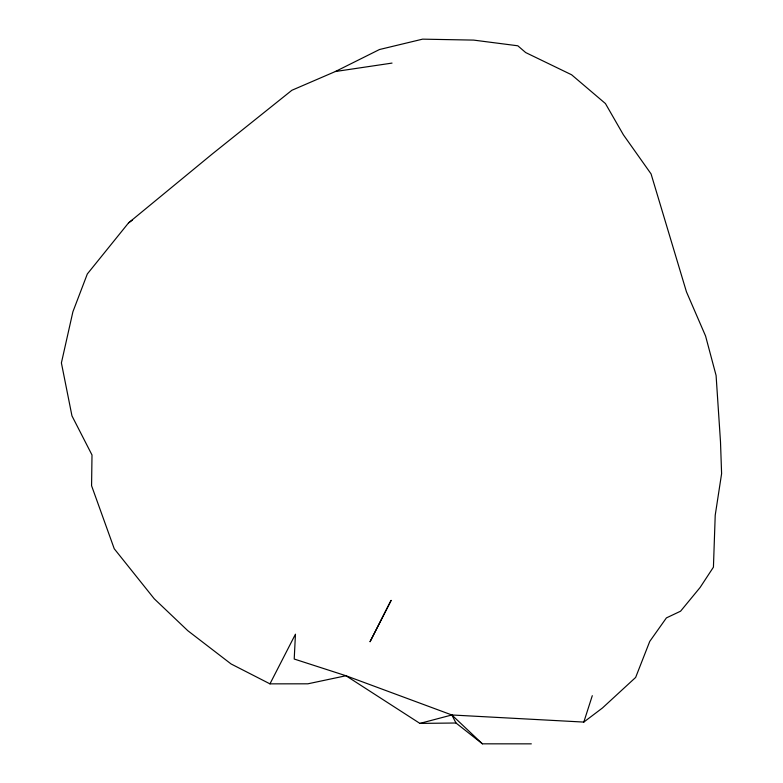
<?xml version="1.0" encoding="UTF-8"?>
<svg xmlns="http://www.w3.org/2000/svg" width="783" height="783" viewBox="0 0 783 783"><rect width="100%" height="100%" fill="white"/><g stroke="black" fill="none" stroke-linecap="round" stroke-linejoin="round"><path stroke-width="1.17" d="M583.805 722.083L602.46 707.979L635.639 677.442L649.753 641.404L666.402 617.904L680.584 611.19L700.11 587.475L713.43 567.166L715.222 515.214L721.603 473.686L720.497 441.906L716.093 375.488L705.571 336.015L686.456 291.844L651.065 173.904L623.385 134.793L605.425 103.542L571.619 74.786L525.677 52.559L517.817 45.786L473.617 40.099L422.605 39.15L379.471 49.525L335.378 71.517L291.883 90.27L212.095 154.124L128.549 222.891L87.324 273.962L72.897 311.781L61.397 362.921L71.958 415.861L92.002 454.992L91.572 485.724L114.24 548.746L154.241 598.78L187.812 630.707L231.073 663.955L269.959 683.853L295.455 634.191L294.212 659.032L345.969 675.749L451.85 714.977L583.805 722.083L592.291 695.676M128.549 222.891L132.493 220.023M269.959 683.853L307.866 683.813L345.969 675.749L419.903 723.404L451.85 714.977L482.416 743.83L531.324 743.85M335.378 71.517L392.038 63.09M419.903 723.404L455.99 723.003L482.416 743.83M451.85 714.977L455.99 723.003M391.089 600.424L370.075 641.668L391.089 600.424"/></g></svg>
